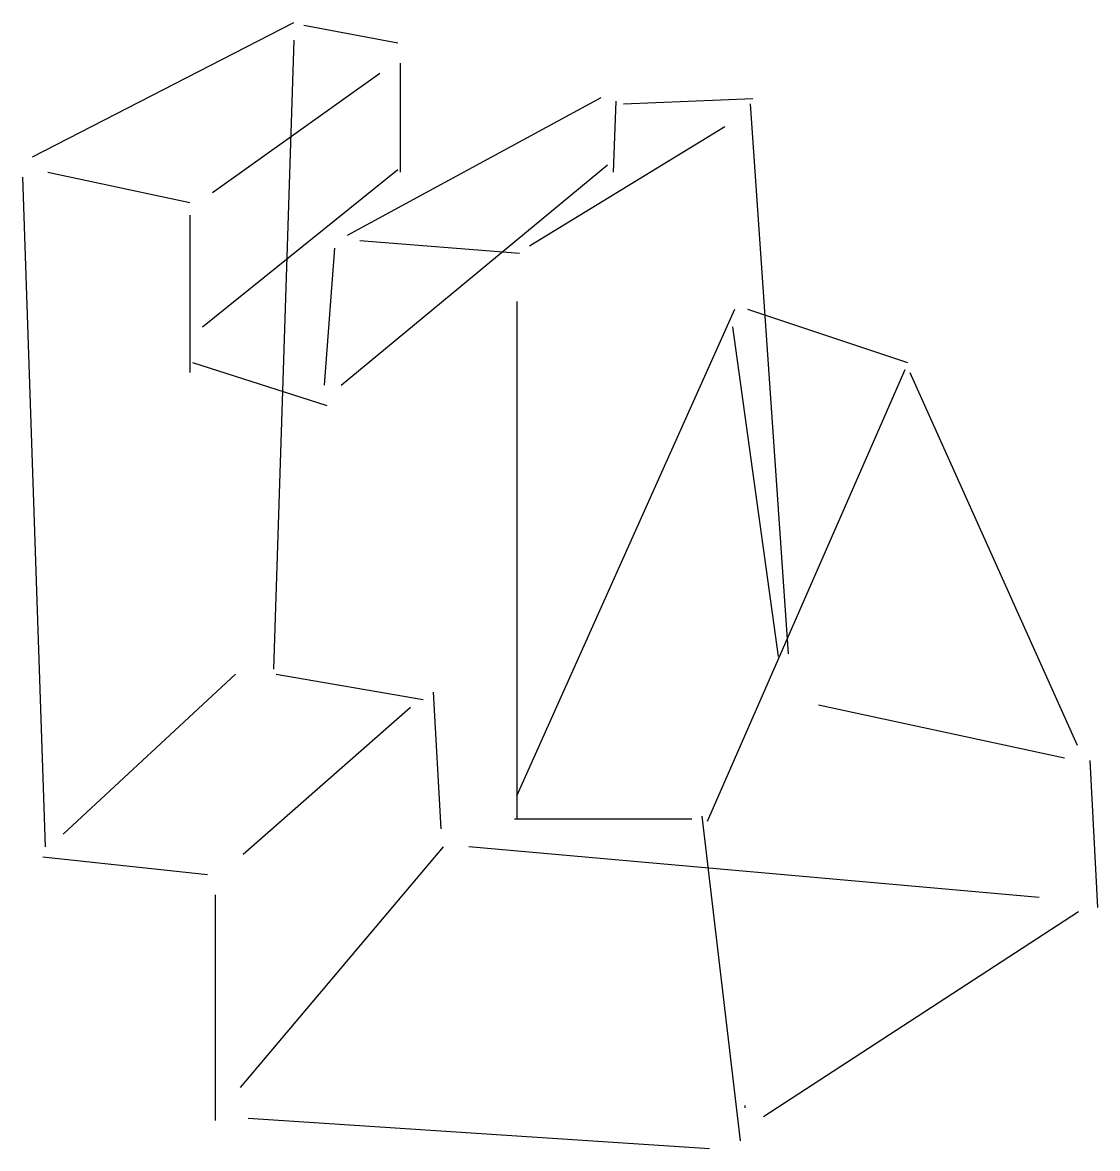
# Model space of a CAD drawing. Header units: metres. Extents: x -33 to 82, y -270 to -149.
import ezdxf

# ---------------------------------------------------------------- set-up
doc = ezdxf.new("R2010")
doc.units = ezdxf.units.M

msp = doc.modelspace()

# ---------------------------------------------------------------- linework, layer by layer
at = {"color": 0, "linetype": 'CONTINUOUS'}
for p, q in [((-32.185647, -163.644322), (-4.209937, -149.249054)), ((-3.123502, -149.520662), (6.926025, -151.421924)), ((-4.209937, -151.150315), (-6.382808, -218.509306)), ((7.197634, -153.594795), (7.197634, -165.273975)), ((-12.90142, -167.446845), (5.024763, -154.68123)), ((1.527864, -172.014718), (28.734101, -157.264349)), ((30.284385, -157.668927), (30.012776, -165.273975)), ((31.099211, -157.940536), (44.951262, -157.397319)), ((44.679653, -157.940536), (48.753785, -216.879653)), ((21.049685, -173.150631), (41.963565, -160.385016)), ((-13.987855, -181.842114), (6.926025, -165.002366)), ((0.872292, -188.076232), (29.389673, -164.475641)), ((-33.272082, -165.817192), (-30.827603, -237.521924)), ((-30.555994, -165.273975), (-15.345899, -168.533281)), ((-15.345899, -169.891325), (-15.345899, -186.731073)), ((0.135804, -173.42224), (-0.950631, -188.089117)), ((2.851893, -172.607413), (19.963249, -173.965457)), ((19.69164, -179.126025), (19.69164, -234.534227)), ((19.69164, -232.089748), (43.05, -179.940852)), ((44.408044, -179.940852), (61.519401, -185.644637)), ((42.778391, -181.842114), (47.66735, -217.151262)), ((-15.07429, -185.644637), (-0.679022, -190.261987)), ((61.247792, -186.459464), (40.062303, -234.805836)), ((61.791009, -186.731073), (79.717192, -226.657571)), ((-28.926341, -236.16388), (-10.45694, -219.052524)), ((-6.111199, -219.052524), (9.642114, -221.768612)), ((10.728549, -220.953785), (11.543375, -235.620662)), ((-9.642114, -238.336751), (8.284069, -222.583438)), ((52.013091, -222.31183), (78.359148, -228.015615)), ((81.075237, -228.287224), (81.890063, -244.040536)), ((19.420032, -234.534227), (38.43265, -234.534227)), ((39.519085, -234.262618), (43.593218, -269.028549)), ((-9.913722, -263.324763), (11.814984, -237.521924)), ((75.64306, -242.954101), (14.531073, -237.521924)), ((-31.099211, -238.60836), (-13.444637, -240.509621)), ((-12.629811, -242.682492), (-12.629811, -266.855678)), ((46.106759, -266.417084), (79.868716, -244.455423)), ((44.136435, -265.497634), (44.136435, -265.226025)), ((-9.098896, -266.584069), (40.333912, -269.843375))]:
    msp.add_line(p, q, dxfattribs=at)

doc.saveas('drawing.dxf')
